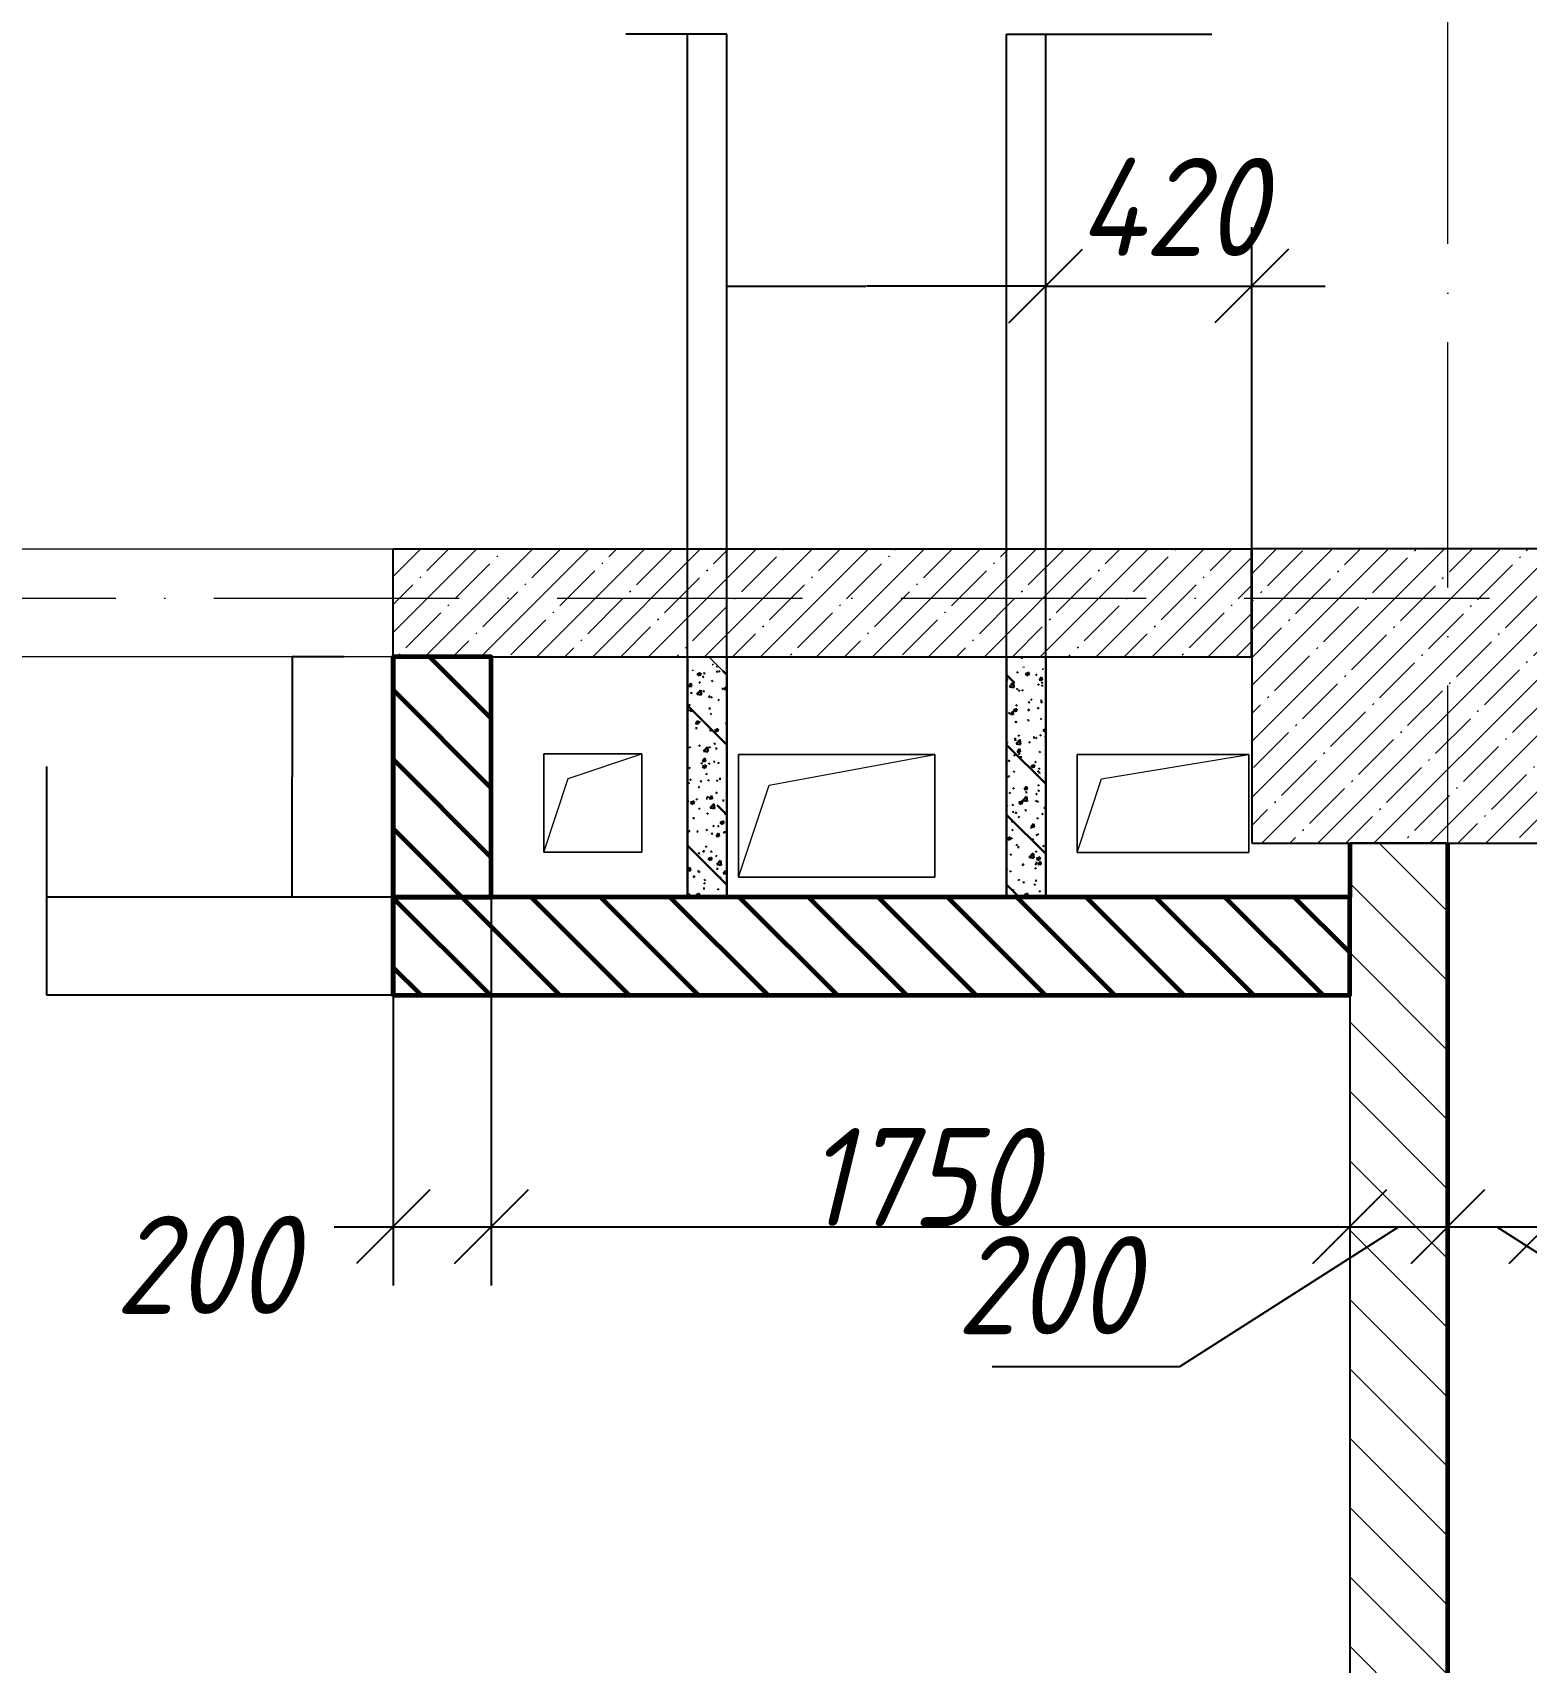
# Model space of a CAD drawing. Header units: millimetres. Extents: x 12986 to 523328, y -9759 to 30092.
# Drawn here: x 88722 to 91767, y 5630 to 8953 of the extents above; entities that cross this region are included whole.
import ezdxf

# ---------------------------------------------------------------- set-up
doc = ezdxf.new("R2010")
doc.units = ezdxf.units.MM
doc.linetypes.add('50_200_ШТРИХ_1Т_ш5_п1_п1_', pattern=[700, 500, -100, 0, -100])
for name, color, linetype, lineweight in [('0) ПГП', 1, 'Continuous', 30), ('2) Расчет', 1, 'Continuous', 30), ('5) Блок ячеистый', 160, 'Continuous', 60), ('A-ANNO-DIMS', 7, 'Continuous', 9), ('A-FLOR', 7, 'Continuous', 9), ('A-GENM', 7, 'Continuous', 9), ('A-WALL-1', 7, 'Continuous', 25), ('A-WALL-PATT-1', 7, 'Continuous', 5), ('A-WALL-PATT-4', 250, 'Continuous', 5), ('I-WALL', 7, 'Continuous', 5), ('S-COLS', 7, 'Continuous', 9), ('S-COLS-1', 7, 'Continuous', 5), ('S-COLS-2', 7, 'Continuous', 25), ('Оси-2', 7, '50_200_ШТРИХ_1Т_ш5_п1_п1_', 9)]:
    doc.layers.add(name, color=color, linetype=linetype, lineweight=lineweight)
for name, color, linetype, lineweight, true_color in [('A-WALL-12', 7, 'Continuous', 5, 0x800000), ('A-WALL-2', 7, 'Continuous', 13, 0x000000), ('A-WALL-4', 7, 'Continuous', 25, 0x000000), ('A-WALL-9', 7, 'Continuous', 5, 0x0070df)]:
    doc.layers.add(name, color=color, linetype=linetype, lineweight=lineweight, true_color=true_color)
doc.styles.add('ISOCPEUR_I_3', font='isocpeui.ttf', dxfattribs={"width": 0.9, "height": 200})
doc.dimstyles.new('ISO-2_0_0_9К_СРЕДНИЙ_1', dxfattribs={"dimscale": 304.8, "dimtxt": 199.196235, "dimasz": 0.492126, "dimexe": 0.393701, "dimexo": 0, "dimgap": 0, "dimtad": 1, "dimdec": 0, "dimzin": 0, "dimdsep": 46, "dimtxsty": 'ISOCPEUR_I_3', "dimblk1": 'OBLIQUE', "dimblk2": 'OBLIQUE', "dimsah": 1, "dimcen": 0.09, "dimdle": 0.393701, "dimazin": 0, "dimtfac": 1, "dimtdec": 4, "dimtix": 1, "dimtmove": 2, "dimatfit": 3, "dimfxl": 1, "dimtvp": 1, "dimtolj": 1, "dimtzin": 0, "dimarcsym": 2})
doc.dimstyles.new('ISO-2_0_0_9К_СРЕДНИЙ_6', dxfattribs={"dimscale": 304.8, "dimtxt": 199.196235, "dimasz": 0.492126, "dimexe": 0.393701, "dimexo": 0, "dimgap": 0, "dimtad": 1, "dimdec": 0, "dimzin": 0, "dimdsep": 46, "dimtxsty": 'ISOCPEUR_I_3', "dimblk1": 'OBLIQUE', "dimblk2": 'OBLIQUE', "dimsah": 1, "dimcen": 0.09, "dimdle": 0.393701, "dimazin": 0, "dimtfac": 1, "dimtdec": 4, "dimtix": 1, "dimtmove": 1, "dimatfit": 3, "dimfxl": 1, "dimtvp": 1, "dimtolj": 1, "dimtzin": 0, "dimarcsym": 2})
doc.dimstyles.new('ISO-2_0_0_9К_СРЕДНИЙ_7', dxfattribs={"dimscale": 304.8, "dimtxt": 199.196235, "dimasz": 0.492126, "dimexe": 0.393701, "dimexo": 0, "dimgap": 0, "dimtad": 1, "dimdec": 0, "dimzin": 0, "dimdsep": 46, "dimtxsty": 'ISOCPEUR_I_3', "dimblk1": 'OBLIQUE', "dimblk2": 'OBLIQUE', "dimsah": 1, "dimcen": 0.09, "dimdle": 0.393701, "dimazin": 0, "dimtfac": 1, "dimtdec": 4, "dimtix": 1, "dimtmove": 0, "dimatfit": 3, "dimfxl": 1, "dimtvp": 1, "dimtolj": 1, "dimtzin": 0, "dimarcsym": 2})
doc.dimstyles.get("Standard").update_dxf_attribs({"dimtxt": 0.18, "dimasz": 0.18, "dimexe": 0.18, "dimexo": 0.0625, "dimgap": 0.09, "dimtad": 0, "dimtih": 1, "dimtoh": 1, "dimdec": 4, "dimzin": 0, "dimdsep": 46, "dimtxsty": 'Standard', "dimcen": 0.09, "dimadec": 0, "dimazin": 0, "dimtfac": 1, "dimtdec": 4, "dimtofl": 0, "dimtmove": 0, "dimatfit": 3, "dimfxl": 1, "dimtolj": 1, "dimtzin": 0, "dimarcsym": 0})
pattern_1 = [(135, (61996.89, 0), (-70.71068, -70.71068), [])]
pattern_2 = [(50, (61996.893, 0), (72.87376, -6.37607), [7.62, -83.82]), (355, (61996.89, 0), (-14.09699, 76.42244), [6.096, -67.056]), (100.451, (62002.966, -0.53), (58.77696, 70.04687), [6.476, -71.236]), (46.184, (61996.89, 20.32), (108.43142, -16.81745), [11.43, -125.73]), (96.636, (62005.93, 18.92), (94.961, 98.9709), [9.714, -106.854]), (351.184, (61996.89, 20.32), (94.96227, 98.9702), [9.144, -100.584]), (21, (62007.053, 15.24), (60.64565, -40.90654), [7.62, -83.82]), (326, (62007.05, 15.24), (24.72083, 73.67493), [6.096, -67.056]), (71.451, (62012.11, 11.83), (85.36689, 32.76874), [6.476, -71.236]), (37.5, (61996.893, 0), (1.235525, 33.822432), [3.353, -62.89, 3.353, -64.719, -67.31]), (37.5, (61996.893, 0), (1.235525, 33.822432), [-134.315, 3.353, -63.957]), (7.5, (61996.893, 0), (26.728146, 40.07255), [3.353, -35.458, 3.353, -61.366, -25.654]), (7.5, (61996.893, 0), (26.728146, 40.07255), [-103.53, 3.353, -22.301]), (327.5, (61974.236, 0), (54.236318, -2.292117), [3.353, -22.047, 3.353, -75.895, -105.156]), (327.5, (61974.236, 0), (54.236318, -2.292117), [-104.648, 3.353, -101.803]), (317.5, (61964.076, 0), (59.25158, 10.17014), [3.353, -29.667, 3.353, -49.276, -74.676]), (317.5, (61964.076, 0), (59.25158, 10.17014), [-85.649, 3.353, -71.323])]
pattern_3 = [(135, (61996.9, 0), (-142.5612, -142.5612), []), (135, (62139.46, 0), (-142.5612, -142.5612), [252.016, -50.403, 3.353, -47.05])]
pattern_4 = [(45, (61996.89, 0), (-57.02463, 57.02463), []), (45, (62053.92, 0), (-57.02463, 57.02463), [100.806, -20.161, 3.353, -16.808])]

# ---------------------------------------------------------------- blocks, each defined once
blk = doc.blocks.new('BSC_Колонна _Прямоугольная - 600х600-23286269-АР1_Кладочный план 1 этажа')
at = {"layer": 'S-COLS-1'}
h = blk.add_hatch(dxfattribs=at)
h.set_pattern_fill('FP_7', color=256, style=0, pattern_type=2)
h.set_pattern_definition([(45, (-29510, -7600), (-57.02463, 57.02463), []), (45, (-29452.98, -7600), (-57.02463, 57.02463), [100.806, -20.161, 3.353, -16.808])])
h.paths.add_polyline_path([(-300, -300), (300, -300), (300, 300), (-300, 300)], flags=0)
at = {"layer": 'S-COLS-2'}
for p, q in [((300, 300), (-300, 300)), ((-300, 300), (-300, -300)), ((300, -300), (300, 300)), ((-300, -300), (300, -300))]:
    blk.add_line(p, q, dxfattribs=at)
blk = doc.blocks.new('AR_Отверстие прямоугольное _в плите_ - AR_Отверстие прямоугольное _в плите_-V43-АР1_Кладочный план 1 этажа')
at = {"layer": 'A-GENM'}
for p, q in [((200, 125), (-200, 125)), ((-200, 125), (-200, -125)), ((-137.5, 62.5), (200, 125)), ((200, -125), (200, 125)), ((-200, -125), (-137.5, 62.5)), ((-200, -125), (200, -125))]:
    blk.add_line(p, q, dxfattribs=at)
blk = doc.blocks.new('AR_Отверстие прямоугольное _в плите_ - AR_Отверстие прямоугольное _в плите_-V40-АР1_Кладочный план 1 этажа')
at = {"layer": 'A-GENM'}
for p, q in [((100, 100), (-100, 100)), ((-100, 100), (-100, -100)), ((-50, 50), (100, 100)), ((100, -100), (100, 100)), ((-100, -100), (-50, 50)), ((-100, -100), (100, -100))]:
    blk.add_line(p, q, dxfattribs=at)
blk = doc.blocks.new('AR_Отверстие прямоугольное _в плите_ - AR_Отверстие прямоугольное _в плите_-V44-АР1_Кладочный план 1 этажа')
at = {"layer": 'A-GENM'}
for p, q in [((175, 100), (-175, 100)), ((-175, 100), (-175, -100)), ((-125, 50), (175, 100)), ((175, -100), (175, 100)), ((-175, -100), (-125, 50)), ((-175, -100), (175, -100))]:
    blk.add_line(p, q, dxfattribs=at)
blk = doc.blocks.new('DIMBLOCK146-АР1_Кладочный план 1 этажа')
at = {"layer": 'A-ANNO-DIMS', "color": 0, "lineweight": -2, "transparency": 16777216}
for p, q in [((90056.9, 8949.4), (89931.3, 8949.4)), ((90056.9, 7680.1), (90056.9, 8949.5)), ((90136.7, 8949.4), (90057.1, 8949.4)), ((90136.9, 7680.1), (90136.9, 8949.5))]:
    blk.add_line(p, q, dxfattribs=at)
at = {"layer": 'A-ANNO-DIMS', "color": 0, "transparency": 16777216}
for points in [[(90057.1, 8949.4), (90057.1, 8949.3), (90056.9, 8949.4)], [(90136.7, 8949.4), (90136.7, 8949.3), (90136.9, 8949.4)]]:
    blk.add_solid(points, dxfattribs=at)
at = {"layer": 'Defpoints', "color": 0, "transparency": 16777216}
for p in [(90136.9, 8949.4), (90056.9, 7680), (90136.9, 7680)]:
    blk.add_point(p, dxfattribs=at)
at = {"layer": 'A-ANNO-DIMS', "color": 0, "transparency": 16777216, "insert": (89779, 8949.5), "char_height": 0.18, "width": 303.391, "attachment_point": 1, "line_spacing_factor": 1.149209}
blk.add_mtext('\\A1;80.0000', dxfattribs=at)
blk = doc.blocks.new('DIMBLOCK147-АР1_Кладочный план 1 этажа')
at = {"layer": 'A-ANNO-DIMS', "color": 0, "lineweight": -2, "transparency": 16777216}
for p, q in [((90136.9, 7680.1), (90136.9, 8436.1)), ((90137.1, 8436), (90421.2, 8436)), ((90706.7, 8436), (90422.5, 8436)), ((90706.9, 7680.1), (90706.9, 8436.1))]:
    blk.add_line(p, q, dxfattribs=at)
at = {"layer": 'A-ANNO-DIMS', "color": 0, "transparency": 16777216}
for points in [[(90137.1, 8436), (90137.1, 8435.9), (90136.9, 8436)], [(90706.7, 8436), (90706.7, 8435.9), (90706.9, 8436)]]:
    blk.add_solid(points, dxfattribs=at)
at = {"layer": 'Defpoints', "color": 0, "transparency": 16777216}
for p in [(90706.9, 8436), (90136.9, 7680), (90706.9, 7680)]:
    blk.add_point(p, dxfattribs=at)
at = {"layer": 'A-ANNO-DIMS', "color": 0, "transparency": 16777216, "insert": (90421.9, 8436), "char_height": 0.18, "width": 455.087, "attachment_point": 5}
blk.add_mtext('\\A1;570.0000', dxfattribs=at)
blk = doc.blocks.new('DIMBLOCK148-АР1_Кладочный план 1 этажа')
at = {"layer": 'A-ANNO-DIMS', "color": 0, "lineweight": -2, "transparency": 16777216}
for p, q in [((90706.9, 7680.1), (90706.9, 8949.5)), ((90707.1, 8949.4), (90786.7, 8949.4)), ((90786.9, 7680.1), (90786.9, 8949.5)), ((90786.9, 8949.4), (91125.7, 8949.4))]:
    blk.add_line(p, q, dxfattribs=at)
at = {"layer": 'A-ANNO-DIMS', "color": 0, "transparency": 16777216}
for points in [[(90707.1, 8949.4), (90707.1, 8949.3), (90706.9, 8949.4)], [(90786.7, 8949.4), (90786.7, 8949.3), (90786.9, 8949.4)]]:
    blk.add_solid(points, dxfattribs=at)
at = {"layer": 'Defpoints', "color": 0, "transparency": 16777216}
for p in [(90786.9, 8949.4), (90706.9, 7680), (90786.9, 7680)]:
    blk.add_point(p, dxfattribs=at)
at = {"layer": 'A-ANNO-DIMS', "color": 0, "transparency": 16777216, "insert": (90974.6, 8949.5), "char_height": 0.18, "width": 303.391, "attachment_point": 1, "line_spacing_factor": 1.149209}
blk.add_mtext('\\A1;80.0000', dxfattribs=at)
blk = doc.blocks.new('_Oblique')
at = {"color": 0, "linetype": 'ByBlock', "lineweight": -2}
blk.add_line((-0.5, -0.5), (0.5, 0.5), dxfattribs=at)
blk = doc.blocks.new('DIMBLOCK149-АР1_Кладочный план 1 этажа')
at = {"layer": 'A-ANNO-DIMS', "color": 0, "lineweight": -2, "transparency": 16777216}
for p, q in [((90786.9, 7680), (90786.9, 8556)), ((91206.9, 7900), (91206.9, 8556)), ((90786.9, 8436), (90636.9, 8436)), ((90786.9, 8436), (91206.9, 8436)), ((91206.9, 8436), (91356.9, 8436))]:
    blk.add_line(p, q, dxfattribs=at)
at = {"layer": 'Defpoints', "color": 0, "transparency": 16777216}
for p in [(91206.9, 8436), (91206.9, 7900), (90786.9, 7680)]:
    blk.add_point(p, dxfattribs=at)
at = {"layer": 'A-ANNO-DIMS', "color": 0, "lineweight": -2, "transparency": 16777216, "xscale": 150, "yscale": 150, "zscale": 150}
blk.add_blockref('_Oblique', (90786.9, 8436), dxfattribs=at)
at = {"layer": 'A-ANNO-DIMS', "color": 0, "lineweight": -2, "transparency": 16777216, "xscale": 150, "yscale": 150, "zscale": 150, "rotation": 180}
blk.add_blockref('_Oblique', (91206.9, 8436), dxfattribs=at)
at = {"layer": 'A-ANNO-DIMS', "color": 0, "transparency": 16777216, "insert": (90852.2, 8697.3), "char_height": 200, "width": 473.474, "attachment_point": 1, "line_spacing_factor": 1.149209, "style": 'ISOCPEUR_I_3'}
blk.add_mtext('\\A1;420', dxfattribs=at)
blk = doc.blocks.new('DIMBLOCK150-АР1_Кладочный план 1 этажа')
at = {"layer": 'A-ANNO-DIMS', "color": 0, "lineweight": -2, "transparency": 16777216}
for p, q in [((89357, 7680), (89250.8, 7680)), ((89251, 7679.8), (89251, 7435.2)), ((89251, 7190.2), (89251, 7434.8)), ((89453.8, 7190), (89250.8, 7190))]:
    blk.add_line(p, q, dxfattribs=at)
at = {"layer": 'A-ANNO-DIMS', "color": 0, "transparency": 16777216}
for points in [[(89251, 7679.8), (89251, 7679.8), (89251, 7680)], [(89251, 7190.2), (89251, 7190.2), (89251, 7190)]]:
    blk.add_solid(points, dxfattribs=at)
at = {"layer": 'Defpoints', "color": 0, "transparency": 16777216}
for p in [(89357.1, 7680), (89251, 7190), (89453.8, 7190)]:
    blk.add_point(p, dxfattribs=at)
at = {"layer": 'A-ANNO-DIMS', "color": 0, "transparency": 16777216, "insert": (89251, 7435), "char_height": 0.18, "width": 473.474, "attachment_point": 5}
blk.add_mtext('\\A1;490.0000', dxfattribs=at)
blk = doc.blocks.new('DIMBLOCK151-АР1_Кладочный план 1 этажа')
at = {"layer": 'A-ANNO-DIMS', "color": 0, "lineweight": -2, "transparency": 16777216}
for p, q in [((88751, 7190), (88751, 7456.4)), ((88751, 7456.4), (88751.2, 7456.4)), ((89453.8, 7190), (88750.8, 7190)), ((88751, 6990.2), (88751, 7189.8)), ((89453.8, 6990), (88750.8, 6990))]:
    blk.add_line(p, q, dxfattribs=at)
at = {"layer": 'A-ANNO-DIMS', "color": 0, "transparency": 16777216}
for points in [[(88751, 7189.8), (88751, 7189.8), (88751, 7190)], [(88751, 6990.2), (88751, 6990.2), (88751, 6990)]]:
    blk.add_solid(points, dxfattribs=at)
at = {"layer": 'Defpoints', "color": 0, "transparency": 16777216}
for p in [(89453.8, 7190), (88751, 6990), (89453.8, 6990)]:
    blk.add_point(p, dxfattribs=at)
at = {"layer": 'A-ANNO-DIMS', "color": 0, "transparency": 16777216, "insert": (88751.3, 7228.8), "char_height": 0.18, "width": 455.087, "attachment_point": 1, "rotation": 90, "line_spacing_factor": 1.149209}
blk.add_mtext('\\A1;200.0000', dxfattribs=at)
blk = doc.blocks.new('DIMBLOCK778-АР1_Кладочный план 1 этажа')
at = {"layer": 'A-ANNO-DIMS', "color": 0, "lineweight": -2, "transparency": 16777216}
for p, q in [((89656.9, 7190), (89656.9, 6398.2)), ((89456.9, 6990), (89456.9, 6398.2)), ((89336.9, 6518.2), (89776.9, 6518.2))]:
    blk.add_line(p, q, dxfattribs=at)
at = {"layer": 'Defpoints', "color": 0, "transparency": 16777216}
for p in [(89656.9, 7190), (89456.9, 6990), (89656.9, 6518.2)]:
    blk.add_point(p, dxfattribs=at)
at = {"layer": 'A-ANNO-DIMS', "color": 0, "lineweight": -2, "transparency": 16777216, "xscale": 150, "yscale": 150, "zscale": 150, "rotation": 180}
blk.add_blockref('_Oblique', (89456.9, 6518.2), dxfattribs=at)
at = {"layer": 'A-ANNO-DIMS', "color": 0, "lineweight": -2, "transparency": 16777216, "xscale": 150, "yscale": 150, "zscale": 150}
blk.add_blockref('_Oblique', (89656.9, 6518.2), dxfattribs=at)
at = {"layer": 'A-ANNO-DIMS', "color": 0, "transparency": 16777216, "insert": (88889.7, 6540.5), "char_height": 200, "width": 455.087, "attachment_point": 1, "line_spacing_factor": 1.149209, "style": 'ISOCPEUR_I_3'}
blk.add_mtext('\\A1;200', dxfattribs=at)
blk = doc.blocks.new('DIMBLOCK779-АР1_Кладочный план 1 этажа')
at = {"layer": 'A-ANNO-DIMS', "color": 0, "lineweight": -2, "transparency": 16777216}
for p, q in [((89656.9, 7190), (89656.9, 6398.2)), ((91406.6, 6624.2), (91406.6, 6398.2)), ((89536.9, 6518.2), (91526.6, 6518.2))]:
    blk.add_line(p, q, dxfattribs=at)
at = {"layer": 'Defpoints', "color": 0, "transparency": 16777216}
for p in [(89656.9, 7190), (91406.6, 6624.2), (91406.6, 6518.2)]:
    blk.add_point(p, dxfattribs=at)
at = {"layer": 'A-ANNO-DIMS', "color": 0, "lineweight": -2, "transparency": 16777216, "xscale": 150, "yscale": 150, "zscale": 150, "rotation": 180}
blk.add_blockref('_Oblique', (89656.9, 6518.2), dxfattribs=at)
at = {"layer": 'A-ANNO-DIMS', "color": 0, "lineweight": -2, "transparency": 16777216, "xscale": 150, "yscale": 150, "zscale": 150}
blk.add_blockref('_Oblique', (91406.6, 6518.2), dxfattribs=at)
at = {"layer": 'A-ANNO-DIMS', "color": 0, "transparency": 16777216, "insert": (90531.8, 6619.4), "char_height": 200, "width": 560.814, "attachment_point": 5, "style": 'ISOCPEUR_I_3'}
blk.add_mtext('\\A1;1750', dxfattribs=at)
blk = doc.blocks.new('DIMBLOCK780-АР1_Кладочный план 1 этажа')
at = {"layer": 'A-ANNO-DIMS', "color": 0, "lineweight": -2, "transparency": 16777216}
for p, q in [((91406.6, 6624.2), (91406.6, 6398.2)), ((91606.6, 6624.2), (91606.6, 6398.2)), ((91506.6, 6518.2), (91060, 6232.4)), ((91286.6, 6518.2), (91726.6, 6518.2)), ((91060, 6232.4), (90677.7, 6232.4))]:
    blk.add_line(p, q, dxfattribs=at)
at = {"layer": 'Defpoints', "color": 0, "transparency": 16777216}
for p in [(91406.6, 6624.2), (91606.6, 6624.2), (91606.6, 6518.2)]:
    blk.add_point(p, dxfattribs=at)
at = {"layer": 'A-ANNO-DIMS', "color": 0, "lineweight": -2, "transparency": 16777216, "xscale": 150, "yscale": 150, "zscale": 150, "rotation": 180}
blk.add_blockref('_Oblique', (91406.6, 6518.2), dxfattribs=at)
at = {"layer": 'A-ANNO-DIMS', "color": 0, "lineweight": -2, "transparency": 16777216, "xscale": 150, "yscale": 150, "zscale": 150}
blk.add_blockref('_Oblique', (91606.6, 6518.2), dxfattribs=at)
at = {"layer": 'A-ANNO-DIMS', "color": 0, "transparency": 16777216, "insert": (90604.9, 6499), "char_height": 200, "width": 455.087, "attachment_point": 1, "line_spacing_factor": 1.149209, "style": 'ISOCPEUR_I_3'}
blk.add_mtext('\\A1;200', dxfattribs=at)
blk = doc.blocks.new('DIMBLOCK781-АР1_Кладочный план 1 этажа')
at = {"layer": 'A-ANNO-DIMS', "color": 0, "lineweight": -2, "transparency": 16777216}
for p, q in [((91806.9, 7300), (91806.9, 6398.2)), ((91606.6, 6624.2), (91606.6, 6398.2)), ((91486.6, 6518.2), (91926.9, 6518.2)), ((91706.8, 6518.2), (92121.5, 6251.3)), ((92121.5, 6251.3), (92503.9, 6251.3))]:
    blk.add_line(p, q, dxfattribs=at)
at = {"layer": 'Defpoints', "color": 0, "transparency": 16777216}
for p in [(91806.9, 7300), (91606.6, 6624.2), (91806.9, 6518.2)]:
    blk.add_point(p, dxfattribs=at)
at = {"layer": 'A-ANNO-DIMS', "color": 0, "lineweight": -2, "transparency": 16777216, "xscale": 150, "yscale": 150, "zscale": 150, "rotation": 180}
blk.add_blockref('_Oblique', (91606.6, 6518.2), dxfattribs=at)
at = {"layer": 'A-ANNO-DIMS', "color": 0, "lineweight": -2, "transparency": 16777216, "xscale": 150, "yscale": 150, "zscale": 150}
blk.add_blockref('_Oblique', (91806.9, 6518.2), dxfattribs=at)
at = {"layer": 'A-ANNO-DIMS', "color": 0, "transparency": 16777216, "insert": (92121.5, 6518), "char_height": 200, "width": 455.087, "attachment_point": 1, "line_spacing_factor": 1.149209, "style": 'ISOCPEUR_I_3'}
blk.add_mtext('\\A1;200', dxfattribs=at)
blk = doc.blocks.new('DIMBLOCK782-АР1_Кладочный план 1 этажа')
at = {"layer": 'A-ANNO-DIMS', "color": 0, "lineweight": -2, "transparency": 16777216}
for p, q in [((92556.9, 7700), (92556.9, 6398.2)), ((91806.9, 7300), (91806.9, 6398.2)), ((91686.9, 6518.2), (92676.9, 6518.2))]:
    blk.add_line(p, q, dxfattribs=at)
at = {"layer": 'Defpoints', "color": 0, "transparency": 16777216}
for p in [(92556.9, 7700), (91806.9, 7300), (92556.9, 6518.2)]:
    blk.add_point(p, dxfattribs=at)
at = {"layer": 'A-ANNO-DIMS', "color": 0, "lineweight": -2, "transparency": 16777216, "xscale": 150, "yscale": 150, "zscale": 150, "rotation": 180}
blk.add_blockref('_Oblique', (91806.9, 6518.2), dxfattribs=at)
at = {"layer": 'A-ANNO-DIMS', "color": 0, "lineweight": -2, "transparency": 16777216, "xscale": 150, "yscale": 150, "zscale": 150}
blk.add_blockref('_Oblique', (92556.9, 6518.2), dxfattribs=at)
at = {"layer": 'A-ANNO-DIMS', "color": 0, "transparency": 16777216, "insert": (92181.9, 6619.4), "char_height": 200, "width": 455.087, "attachment_point": 5, "style": 'ISOCPEUR_I_3'}
blk.add_mtext('\\A1;750', dxfattribs=at)

msp = doc.modelspace()

# ---------------------------------------------------------------- hatches: boundary and pattern name
at = {"layer": '0) ПГП'}
h = msp.add_hatch(dxfattribs=at)
h.set_pattern_fill('FP_16', color=256, style=0, pattern_type=2)
h.set_pattern_definition(pattern_2)
h.paths.add_polyline_path([(90099.93047, 7190.00001), (90136.89334, 7190.00001), (90136.89334, 7651.18358), (90056.89334, 7651.18358), (90056.89334, 7190.00001)], flags=0)
h = msp.add_hatch(dxfattribs=at)
h.set_pattern_fill('FP_17', color=256, style=0, pattern_type=2)
h.set_pattern_definition(pattern_3)
h.paths.add_polyline_path([(90099.93047, 7190.00001), (90136.89334, 7190.00001), (90136.89334, 7651.18358), (90056.89334, 7651.18358), (90056.89334, 7190.00001)], flags=0)
h = msp.add_hatch(dxfattribs=at)
h.set_pattern_fill('FP_16', color=256, style=0, pattern_type=2)
h.set_pattern_definition(pattern_2)
h.paths.add_polyline_path([(90706.89334, 7190.00001), (90786.89334, 7190.00001), (90786.89334, 7651.18358), (90706.89334, 7651.18358)], flags=0)
h = msp.add_hatch(dxfattribs=at)
h.set_pattern_fill('FP_17', color=256, style=0, pattern_type=2)
h.set_pattern_definition(pattern_3)
h.paths.add_polyline_path([(90706.89334, 7190.00001), (90786.89334, 7190.00001), (90786.89334, 7651.18358), (90706.89334, 7651.18358)], flags=0)
at = {"layer": '5) Блок ячеистый'}
h = msp.add_hatch(dxfattribs=at)
h.set_pattern_fill('FP_3', color=256, style=0, pattern_type=2)
h.set_pattern_definition(pattern_1)
h.paths.add_polyline_path([(89456.89334, 7651.18358), (89656.89334, 7651.18358), (89656.89334, 7680.00001), (89456.89334, 7680.00001)], flags=0)
h = msp.add_hatch(dxfattribs=at)
h.set_pattern_fill('FP_3', color=256, style=0, pattern_type=2)
h.set_pattern_definition(pattern_1)
h.paths.add_polyline_path([(89656.89334, 7190.00001), (89656.89334, 7651.18358), (89456.89334, 7651.18358), (89456.89334, 7190.00001)], flags=0)
h = msp.add_hatch(dxfattribs=at)
h.set_pattern_fill('FP_3', color=256, style=0, pattern_type=2)
h.set_pattern_definition(pattern_1)
h.paths.add_polyline_path([(91406.63674, 6990.00001), (91406.63674, 7190.00001), (89456.89334, 7190.00001), (89456.89334, 6990.00001), (90099.93047, 6990.00001)], flags=0)
at = {"layer": 'A-WALL-12'}
h = msp.add_hatch(dxfattribs=at)
h.set_pattern_fill('FP_3', color=256, style=0, pattern_type=2)
h.set_pattern_definition(pattern_1)
h.paths.add_polyline_path([(91406.63674, 500), (91606.63674, 500), (91606.63674, 7300.00001), (91406.63674, 7300.00001), (91406.63674, 4432.17218)], flags=0)
at = {"layer": 'A-WALL-PATT-1'}
h = msp.add_hatch(dxfattribs=at)
h.set_pattern_fill('FP_1', color=256, style=0, pattern_type=2)
h.set_pattern_definition(pattern_4)
h.paths.add_polyline_path([(91206.63674, 7680.00001), (91206.63674, 7900.00001), (91068.12979, 7900.00001), (91068.12979, 7680.00001)], flags=0)
h.paths.add_polyline_path([(88215.62439, 7680.00001), (88215.62439, 7900.00001), (88156.89327, 7900.00001), (88156.89327, 7680.00001)], flags=0)
h = msp.add_hatch(dxfattribs=at)
h.set_pattern_fill('FP_1', color=256, style=0, pattern_type=2)
h.set_pattern_definition(pattern_4)
h.paths.add_polyline_path([(91068.12979, 7680.00001), (91068.12979, 7900.00001), (89456.89334, 7900.00001), (89456.89334, 7680.00001), (90786.89334, 7680.00001)], flags=0)
h.paths.add_polyline_path([(88256.89334, 7680.00001), (88256.89334, 7900.00001), (88215.62439, 7900.00001), (88215.62439, 7680.00001)], flags=0)
at = {"layer": 'A-WALL-PATT-4'}
h = msp.add_hatch(dxfattribs=at)
h.set_pattern_fill('FP_16', color=256, style=0, pattern_type=2)
h.set_pattern_definition(pattern_2)
h.paths.add_polyline_path([(90056.89334, 7651.18358), (90136.89334, 7651.18358), (90136.89334, 7680.00001), (90056.89334, 7680.00001)], flags=0)
h = msp.add_hatch(dxfattribs=at)
h.set_pattern_fill('FP_44', color=256, style=0, pattern_type=2)
h.set_pattern_definition([(135, (61996.9, 0), (-142.5619, -142.5619), []), (135, (62139.46, 0), (-142.5619, -142.5619), [252.016, -50.403, 3.353, -47.05])])
h.paths.add_polyline_path([(90056.89334, 7651.18358), (90136.89334, 7651.18358), (90136.89334, 7680.00001), (90056.89334, 7680.00001)], flags=0)
h = msp.add_hatch(dxfattribs=at)
h.set_pattern_fill('FP_16', color=256, style=0, pattern_type=2)
h.set_pattern_definition(pattern_2)
h.paths.add_polyline_path([(90786.89334, 7651.18358), (90786.89334, 7680.00001), (90706.89334, 7680.00001), (90706.89334, 7651.18358)], flags=0)

# ---------------------------------------------------------------- linework, layer by layer
at = {"layer": '0) ПГП'}
for p, q in [((90136.89334, 7190.00001), (90136.89334, 7680.00001)), ((90786.89334, 7190.00001), (90786.89334, 7680.00001))]:
    msp.add_line(p, q, dxfattribs=at)
at = {"layer": '2) Расчет'}
for p, q in [((90056.89334, 7190.00001), (90056.89334, 7680.00001)), ((90706.89334, 7190.00001), (90706.89334, 7680.00001))]:
    msp.add_line(p, q, dxfattribs=at)
at = {"layer": '5) Блок ячеистый'}
for p, q in [((89456.89334, 6990.00001), (89456.89334, 7680.00001)), ((89656.89334, 7190.00001), (89656.89334, 7680.00001)), ((91406.63674, 7300.00001), (91406.63674, 7190.00001)), ((91606.63674, 500), (91606.63674, 7300.00001)), ((90706.89334, 7190.00001), (90136.89334, 7190.00001)), ((91406.63674, 7190.00001), (90786.89334, 7190.00001)), ((89456.89334, 6990.00001), (91406.63674, 6990.00001))]:
    msp.add_line(p, q, dxfattribs=at)
for points in [[(89456.89334, 7190.00001), (89656.89334, 7190.00001), (89656.89334, 7680.00001), (89456.89334, 7680.00001)], [(91406.63674, 7190.00001), (89456.89334, 7190.00001), (89456.89334, 6990.00001), (91406.63674, 6990.00001)]]:
    msp.add_lwpolyline(points, close=True, dxfattribs=at)
at = {"layer": 'A-FLOR'}
for p, q in [((89763.89334, 7482.00001), (89963.89334, 7482.00001)), ((89763.89334, 7282.00001), (89763.89334, 7482.00001)), ((89963.89334, 7482.00001), (89963.89334, 7282.00001)), ((90160.89333, 7481.00001), (90560.89333, 7481.00001)), ((90160.89333, 7231.00001), (90160.89333, 7481.00001)), ((90560.89333, 7481.00001), (90560.89333, 7231.00001)), ((90850.89334, 7481.00001), (91200.89334, 7481.00001)), ((90850.89334, 7281.00001), (90850.89334, 7481.00001)), ((91200.89334, 7481.00001), (91200.89334, 7281.00001)), ((89963.89334, 7282.00001), (89763.89334, 7282.00001)), ((91200.89334, 7281.00001), (90850.89334, 7281.00001)), ((90560.89333, 7231.00001), (90160.89333, 7231.00001))]:
    msp.add_line(p, q, dxfattribs=at)
at = {"layer": 'A-WALL-1'}
for p, q in [((89456.89334, 7900.00001), (91206.63674, 7900.00001)), ((89456.89334, 7680.00001), (89456.89334, 7900.00001)), ((91206.63674, 7680.00001), (91206.63674, 7900.00001)), ((89656.89334, 7680.00001), (91206.63674, 7680.00001))]:
    msp.add_line(p, q, dxfattribs=at)
at = {"layer": 'A-WALL-12', "color": 16, "lineweight": 25, "true_color": 0x800000}
msp.add_lwpolyline([(91406.63674, 500), (91606.89325, 500), (91606.89325, 7300.00001), (91406.63674, 7300.00001)], close=True, dxfattribs=at)
at = {"layer": 'A-WALL-2'}
for p, q in [((90056.89334, 7190.00001), (89656.89334, 7190.00001)), ((91406.63674, 6990.00001), (91406.63674, 500))]:
    msp.add_line(p, q, dxfattribs=at)
at = {"layer": 'A-WALL-4'}
msp.add_line((89656.89334, 7680.00001), (89456.89334, 7680.00001), dxfattribs=at)
at = {"layer": 'A-WALL-9'}
for p, q in [((90136.89334, 7190.00001), (90056.89334, 7190.00001)), ((90786.89334, 7190.00001), (90706.89334, 7190.00001))]:
    msp.add_line(p, q, dxfattribs=at)
at = {"layer": 'I-WALL'}
for p, q in [((88256.89334, 7900.00001), (89456.89334, 7900.00001)), ((89456.89334, 7680.00001), (88256.89334, 7680.00001))]:
    msp.add_line(p, q, dxfattribs=at)
at = {"layer": 'Оси-2'}
for p, q in [((91606.89325, -4080), (91606.89325, 28636.94316)), ((57586.89328, 7800), (187948.52131, 7800))]:
    msp.add_line(p, q, dxfattribs=at)

# ---------------------------------------------------------------- block references
at = {"layer": 'A-GENM'}
for name, p in [('AR_Отверстие прямоугольное _в плите_ - AR_Отверстие прямоугольное _в плите_-V40-АР1_Кладочный план 1 этажа', (89863.89334, 7382.00001)), ('AR_Отверстие прямоугольное _в плите_ - AR_Отверстие прямоугольное _в плите_-V43-АР1_Кладочный план 1 этажа', (90360.89333, 7356.00001)), ('AR_Отверстие прямоугольное _в плите_ - AR_Отверстие прямоугольное _в плите_-V44-АР1_Кладочный план 1 этажа', (91025.89334, 7381.00001))]:
    msp.add_blockref(name, p, dxfattribs=at)
at = {"layer": 'S-COLS'}
msp.add_blockref('BSC_Колонна _Прямоугольная - 600х600-23286269-АР1_Кладочный план 1 этажа', (91506.89374, 7600.00001), dxfattribs=at)

# ---------------------------------------------------------------- dimensions: what is measured, and where the dimension line sits
at = {"layer": 'A-ANNO-DIMS'}
for base, p1, p2, picture, middle in [((90136.89334, 8949.35371), (90056.89334, 7680.00001), (90136.89334, 7680.00001), 'DIMBLOCK146-АР1_Кладочный план 1 этажа', (89930.72679, 8949.35371)), ((90786.89334, 8949.35371), (90706.89334, 7680.00001), (90786.89334, 7680.00001), 'DIMBLOCK148-АР1_Кладочный план 1 этажа', (91126.25306, 8949.35371))]:
    dim = msp.add_linear_dim(base=base, p1=p1, p2=p2, dimstyle='Standard', dxfattribs=at)
    dim.commit()
    dim.dimension.update_dxf_attribs({"geometry": picture, "text_midpoint": middle, "dimtype": 160})
for base, p1, p2, dimstyle, override, picture, middle in [((91206.89374, 8435.96289), (90786.89334, 7680.00001), (91206.89374, 7900.00001), 'ISO-2_0_0_9К_СРЕДНИЙ_1', {"dimpost": '<>', "dimfxl": 474.131141}, 'DIMBLOCK149-АР1_Кладочный план 1 этажа', (91088.9329, 8563.92071)), ((91806.89374, 6518.15854), (91606.63674, 6624.22456), (91806.89374, 7300.00001), 'ISO-2_0_0_9К_СРЕДНИЙ_6', {"dimpost": '<>', "dimfxl": 704.822898}, 'DIMBLOCK781-АР1_Кладочный план 1 этажа', (92121.53593, 6251.29179)), ((89656.89334, 6518.15854), (89456.89334, 6990.00001), (89656.89334, 7190.00001), 'ISO-2_0_0_9К_СРЕДНИЙ_6', {"dimpost": '<>', "dimfxl": 282.842712}, 'DIMBLOCK778-АР1_Кладочный план 1 этажа', (89117.25794, 6273.79572)), ((91606.63674, 6518.15854), (91406.63674, 6624.22456), (91606.63674, 6624.22456), 'ISO-2_0_0_9К_СРЕДНИЙ_6', {"dimpost": '<>', "dimfxl": 200}, 'DIMBLOCK780-АР1_Кладочный план 1 этажа', (91060.03225, 6232.35379))]:
    dim = msp.add_linear_dim(base=base, p1=p1, p2=p2, dimstyle=dimstyle, override=override, dxfattribs=at)
    dim.commit()
    dim.dimension.update_dxf_attribs({"geometry": picture, "text_midpoint": middle, "dimtype": 160})
dim = msp.add_linear_dim(base=(90706.89334, 8435.96289), p1=(90136.89334, 7680.00001), p2=(90706.89334, 7680.00001), dimstyle='Standard', dxfattribs=at)
dim.commit()
dim.dimension.update_dxf_attribs({"geometry": 'DIMBLOCK147-АР1_Кладочный план 1 этажа', "text_midpoint": (90421.89334, 8435.96289)})
dim = msp.add_linear_dim(base=(88750.9993, 6990.00001), p1=(89453.84534, 7190.00001), p2=(89453.84534, 6990.00001), angle=90, dimstyle='Standard', dxfattribs=at)
dim.commit()
dim.dimension.update_dxf_attribs({"geometry": 'DIMBLOCK151-АР1_Кладочный план 1 этажа', "text_midpoint": (88751.3893, 7456.36771), "dimtype": 160, "text_rotation": 90})
dim = msp.add_linear_dim(base=(89251.01037, 7190.00001), p1=(89357.07639, 7680.00001), p2=(89453.84534, 7190.00001), angle=90, dimstyle='Standard', dxfattribs=at)
dim.commit()
dim.dimension.update_dxf_attribs({"geometry": 'DIMBLOCK150-АР1_Кладочный план 1 этажа', "text_midpoint": (89251.01037, 7435.00001)})
for base, p1, p2, override, picture, middle in [((92556.89326, 6518.15854), (91806.89374, 7300.00001), (92556.89326, 7700.00001), {"dimpost": '<>', "dimfxl": 849.99958}, 'DIMBLOCK782-АР1_Кладочный план 1 этажа', (92181.8935, 6619.44642)), ((91406.63674, 6518.15854), (89656.89334, 7190.00001), (91406.63674, 6624.22456), {"dimpost": '<>', "dimfxl": 1838.940954}, 'DIMBLOCK779-АР1_Кладочный план 1 этажа', (90531.76504, 6619.44642))]:
    dim = msp.add_linear_dim(base=base, p1=p1, p2=p2, dimstyle='ISO-2_0_0_9К_СРЕДНИЙ_7', override=override, dxfattribs=at)
    dim.commit()
    dim.dimension.update_dxf_attribs({"geometry": picture, "text_midpoint": middle})

doc.saveas('drawing.dxf')
